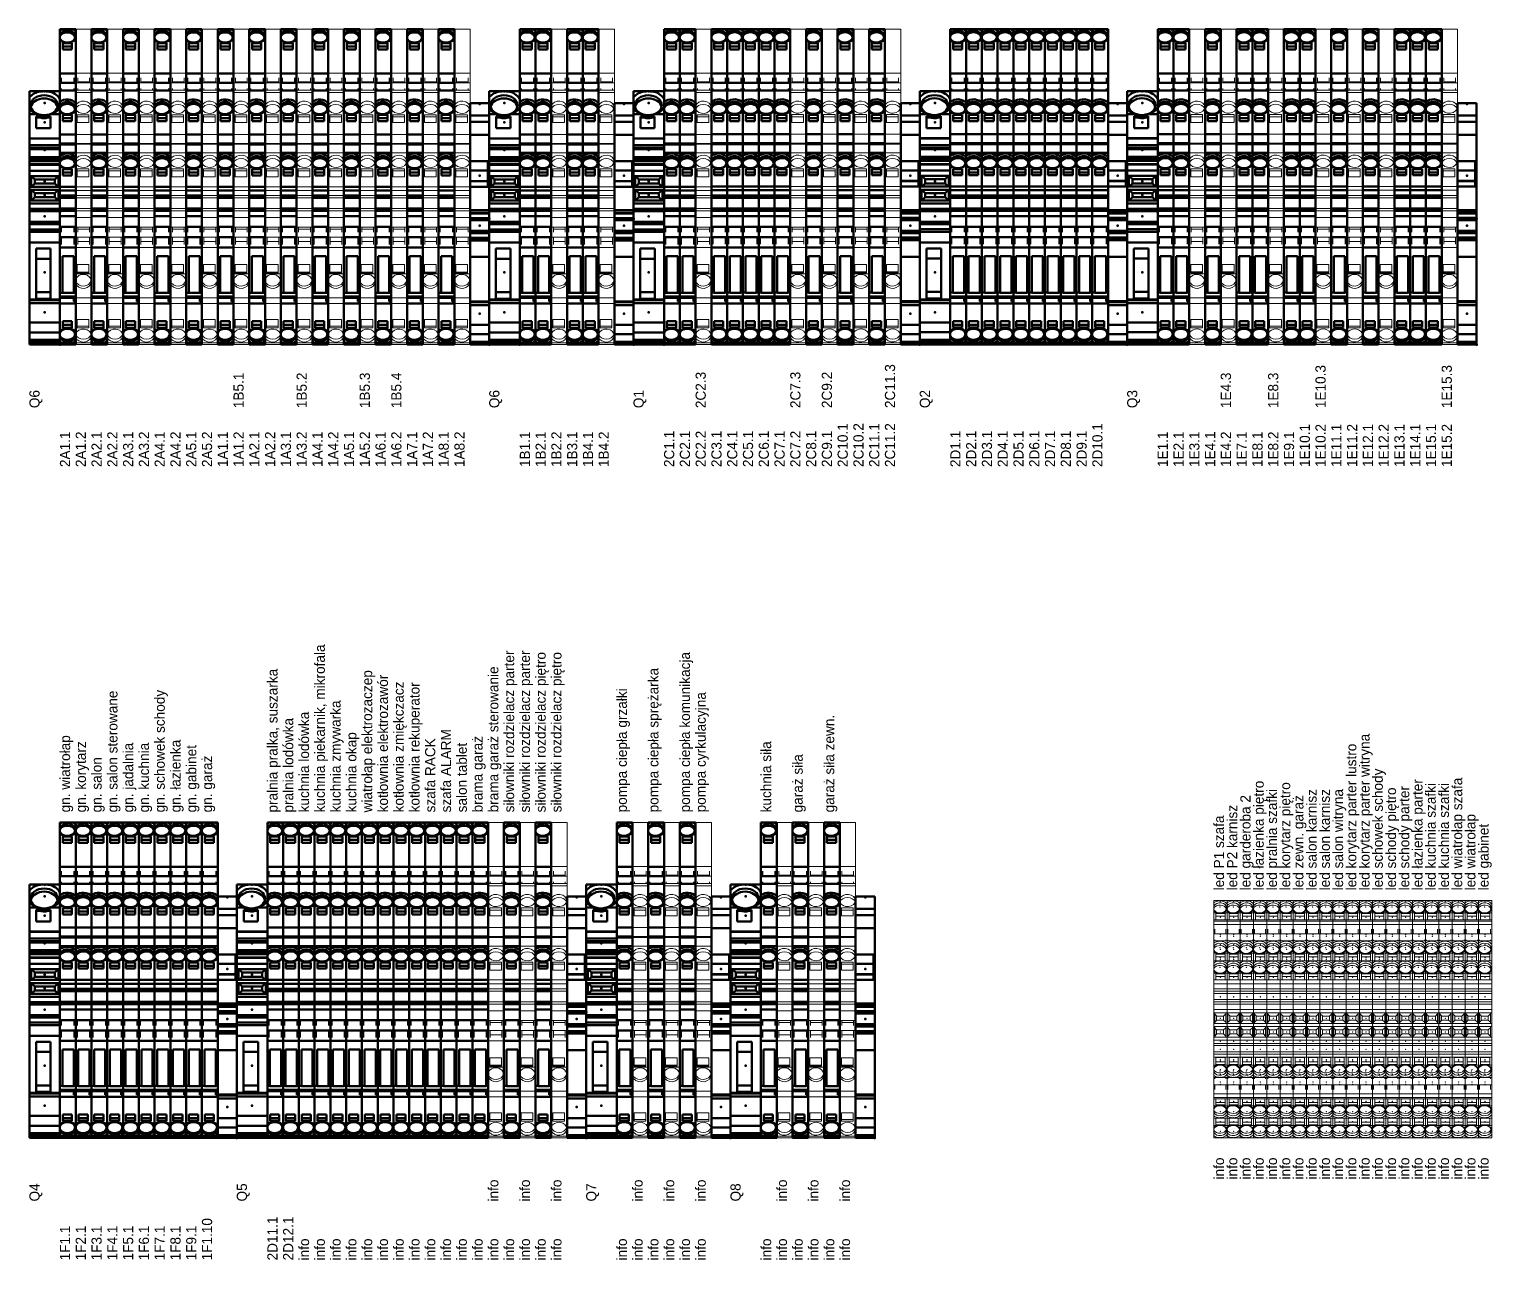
# Model space of a CAD drawing. Header units: millimetres. Extents: x 2151 to 5908, y -441 to 3322.
# Drawn here: x 3092 to 3667, y 2349 to 2833 of the extents above; entities that cross this region are included whole.
import ezdxf

# ---------------------------------------------------------------- set-up
doc = ezdxf.new("R2010")
doc.units = ezdxf.units.MM
for name, color, linetype, lineweight in [('2DE_TXTMARK', 7, 'Continuous', 9), ('am_0', 7, 'Continuous', 50), ('am_9', 7, 'Continuous', 50), ('EPLAN_Graphic', 240, 'Continuous', 50)]:
    doc.layers.add(name, color=color, linetype=linetype, lineweight=lineweight)
doc.styles.add('CP_SIGNAL', font='cp_simplex.shx')

# ---------------------------------------------------------------- blocks, each defined once
blk = doc.blocks.new('2016-7714')
at = {"layer": 'am_0'}
for p, q in [((47.4, 0), (-52.15, 0)), ((-51.55, -12), (-51.55, 0)), ((-50.8, -12), (-50.8, 0)), ((-50.3, -12), (-50.3, 0)), ((-47.35, -12), (-47.35, 0)), ((-43.5, -12), (-43.5, 0)), ((-35.9, 0), (-35.9, -12)), ((-34.7, -12), (-34.7, 0)), ((-34.4, 0), (-34.4, -12)), ((-12, -12), (-12, 0)), ((-7.8, -12), (-7.8, 0)), ((-6.85, -12), (-6.85, 0)), ((-4.8, -12), (-4.8, 0)), ((-3.91, -12), (-3.91, 0)), ((-3.9, -12), (-3.9, 0)), ((0.3, -12), (0.3, 0)), ((0.31, 0), (0.31, -12)), ((1.2, -12), (1.2, 0)), ((3.25, 0), (3.25, -12)), ((4.5, -12), (4.5, 0)), ((8.7, -12), (8.7, 0)), ((9.9, -12), (9.9, 0)), ((14.1, -12), (14.1, 0)), ((16.2, -12), (16.2, 0)), ((18.55, -12), (18.55, 0)), ((18.79, -12), (18.79, 0)), ((19.99, -12), (19.99, 0)), ((20.91, -12), (20.91, 0)), ((21.56, -12), (21.56, 0)), ((24.69, -12), (24.69, 0)), ((25.21, 0), (25.21, -12)), ((26.23, -12), (26.23, 0)), ((28.86, -12), (28.86, 0)), ((28.9, 0), (28.9, -12)), ((38.42, -3.37), (38.42, 0)), ((47.4, -12), (47.4, 0)), ((-52.15, 0), (-52.15, -12)), ((-34.11, -3.65), (-34.11, -9.35)), ((-14.4, -3.65), (-34.11, -3.65)), ((-31.5, -9.35), (-31.5, -3.65)), ((-18.4, -9.35), (-18.4, -3.65)), ((-14.4, -9.35), (-14.4, -3.65)), ((4.5, -0.6), (8.7, -0.6)), ((4.5, -0.7), (5.8, -2)), ((5.8, -9.9), (5.8, -2)), ((7.4, -2), (5.8, -2)), ((7.4, -2), (8.7, -0.7)), ((7.4, -9.9), (7.4, -2)), ((9.9, -0.6), (14.1, -0.6)), ((9.9, -0.7), (11.2, -2)), ((11.2, -9.9), (11.2, -2)), ((12.8, -2), (11.2, -2)), ((12.8, -2), (14.1, -0.7)), ((12.8, -9.9), (12.8, -2)), ((32.92, -9.3), (32.92, -3.7)), ((37.53, -3.7), (32.92, -3.7)), ((37.04, -4.67), (37.04, -3.7)), ((37.53, -9.3), (37.53, -3.7)), ((-14.4, -9.35), (-34.11, -9.35)), ((5.8, -9.9), (4.5, -11.2)), ((8.7, -11.3), (4.5, -11.3)), ((7.4, -9.9), (5.8, -9.9)), ((8.7, -11.2), (7.4, -9.9)), ((11.2, -9.9), (9.9, -11.2)), ((14.1, -11.3), (9.9, -11.3)), ((12.8, -9.9), (11.2, -9.9)), ((14.1, -11.2), (12.8, -9.9)), ((37.53, -9.3), (32.92, -9.3)), ((37.04, -9.3), (37.04, -7.73)), ((38.42, -12), (38.42, -9.03)), ((47.4, -12), (-52.15, -12))]:
    blk.add_line(p, q, dxfattribs=at)
for points in [[(37.04, -4.67), (36.93, -5.12), (36.86, -5.57), (36.83, -6.03), (36.84, -6.49), (36.88, -6.96), (36.96, -7.41), (37.04, -7.73)], [(37.04, -7.73), (37.24, -7.28), (37.38, -6.83), (37.44, -6.37), (37.43, -5.91), (37.35, -5.44), (37.19, -4.99), (37.04, -4.67)], [(38.42, -3.37), (38.22, -4.06), (38.07, -4.78), (37.98, -5.5), (37.95, -6.23), (37.99, -6.96), (38.08, -7.69), (38.23, -8.4), (38.42, -9.03)], [(47.24, -8.43), (47.29, -8.21), (47.32, -7.98), (47.35, -7.74), (47.36, -7.51), (47.38, -7.03), (47.39, -6.55), (47.39, -6.07), (47.39, -5.7), (47.38, -5.33), (47.37, -4.96), (47.34, -4.6), (47.3, -4.28), (47.27, -4.12), (47.24, -3.97)]]:
    blk.add_lwpolyline(points, dxfattribs=at)
for centre, major_axis, start_param, end_param in [((42.74, -6.2), (0, 6.5), 0.305003, 1.11977), ((42.74, -6.2), (0, 6.5), 5.062653, 5.978183), ((40.71, -6.2), (0, 5.3), 3.297831, 6.126947), ((42.74, -6.2), (0, 6.5), 2.021823, 2.673228), ((42.74, -6.2), (0, 6.5), 3.609957, 4.362125)]:
    blk.add_ellipse(centre, major_axis=major_axis, ratio=0.737277, start_param=start_param, end_param=end_param, dxfattribs=at)
blk.add_ellipse((41.93, -6.2), major_axis=(0, 5.3), ratio=0.737277, dxfattribs=at)
at = {"layer": 'am_9'}
for p in [(0, 0), (-52.12, 0), (-39.5, -6), (-23.76, -6), (-1.8, -6), (6.6, -6), (12, -6), (24.32, -6), (35.23, -6), (42.74, -6), (47.4, -6)]:
    blk.add_point(p, dxfattribs=at)
blk = doc.blocks.new('2005-7641')
at = {"layer": 'am_0'}
for p, q in [((70.5, 0), (-53.4, 0)), ((-52.7, -6.2), (-52.7, 0)), ((-37.21, -6.2), (-37.21, 0)), ((-36.5, -0.8), (-36.5, 0)), ((-36.45, 0), (-36.45, -0.8)), ((-34.5, -6.2), (-34.5, 0)), ((-33, -0.8), (-33, 0)), ((-15.28, -6.2), (-15.28, 0)), ((-11.19, 0), (-11.19, -6.2)), ((-7.17, 0), (-7.17, -6.2)), ((-2.9, -6.2), (-2.9, 0)), ((-0.85, -6.2), (-0.85, 0)), ((0.04, -6.2), (0.04, 0)), ((0.05, -6.2), (0.05, 0)), ((4.25, -6.2), (4.25, 0)), ((4.26, 0), (4.26, -6.2)), ((5.15, -6.2), (5.15, 0)), ((7.2, 0), (7.2, -6.2)), ((8.65, -6.2), (8.65, 0)), ((21.91, -6.2), (21.91, 0)), ((25.3, -6.2), (25.3, 0)), ((25.42, -6.2), (25.42, 0)), ((25.68, -6.2), (25.68, 0)), ((29.21, 0), (29.21, -6.2)), ((46.46, -6.2), (46.46, 0)), ((49.47, -6.2), (49.47, 0)), ((53.17, -6.2), (53.17, 0)), ((70.5, -6.2), (70.5, 0)), ((-53.4, 0), (-53.4, -6.2)), ((-46.76, -5.1), (-46.76, -1.5)), ((-44.21, -1.5), (-46.76, -1.5)), ((-44.21, -5.1), (-46.76, -5.1)), ((-45.6, -5.1), (-45.6, -1.5)), ((-44.21, -5.1), (-44.21, -1.5)), ((-35, -0.8), (-36.5, -0.8)), ((-35, -6.2), (-35, -0.8)), ((-33.03, -5.2), (-33.03, -0.8)), ((-18.62, -0.8), (-33.03, -0.8)), ((-18.62, -5.2), (-33.03, -5.2)), ((-33, -6.2), (-33, -5.2)), ((-18.62, -5.2), (-18.62, -0.8)), ((-14, -0.5), (-11.19, -0.5)), ((-9.19, -0.5), (-7.17, -0.5)), ((13.11, -5.1), (13.11, -1.5)), ((15.57, -1.5), (13.11, -1.5)), ((15.57, -5.1), (13.11, -5.1)), ((14.27, -5.1), (14.27, -1.5)), ((15.57, -5.1), (15.57, -1.5)), ((34.41, -5.1), (34.41, -1.5)), ((36.87, -1.5), (34.41, -1.5)), ((36.87, -5.1), (34.41, -5.1)), ((35.57, -5.1), (35.57, -1.5)), ((36.87, -5.1), (36.87, -1.5)), ((46.46, -0.5), (47.21, -0.5)), ((49.47, -0.5), (51.4, -0.5)), ((62.54, -5.1), (62.54, -1.5)), ((65, -1.5), (62.54, -1.5)), ((65, -5.1), (62.54, -5.1)), ((63.7, -5.1), (63.7, -1.5)), ((65, -5.1), (65, -1.5)), ((-48.81, -6.2), (-53.4, -6.2)), ((17.43, -6.2), (-48.81, -6.2)), ((-14, -5.8), (-11.19, -5.8)), ((-9.19, -5.8), (-7.17, -5.8)), ((38.73, -6.2), (17.43, -6.2)), ((66.86, -6.2), (38.73, -6.2)), ((46.46, -5.8), (47.21, -5.8)), ((49.47, -5.8), (51.4, -5.8)), ((70.5, -6.2), (66.86, -6.2))]:
    blk.add_line(p, q, dxfattribs=at)
for points in [[(-52.48, -0.8), (-52.53, -0.88), (-52.57, -0.97), (-52.62, -1.1), (-52.65, -1.22), (-52.67, -1.35), (-52.68, -1.49), (-52.7, -1.67), (-52.7, -1.86)], [(-52.7, -4.74), (-52.7, -4.95), (-52.68, -5.15), (-52.66, -5.28), (-52.64, -5.42), (-52.6, -5.55), (-52.58, -5.61), (-52.55, -5.68), (-52.52, -5.74), (-52.48, -5.8)], [(-47.12, -2.11), (-47.18, -1.92), (-47.21, -1.82), (-47.24, -1.73)], [(-47.24, -4.87), (-47.21, -4.78), (-47.18, -4.69), (-47.12, -4.49)], [(-47.12, -4.49), (-47.04, -4.07), (-46.99, -3.65), (-46.97, -3.22), (-47, -2.79), (-47.06, -2.36), (-47.12, -2.11)], [(15.92, -2.11), (15.84, -2.53), (15.79, -2.95), (15.78, -3.38), (15.81, -3.81), (15.87, -4.24), (15.92, -4.49)], [(16.03, -1.73), (16, -1.82), (15.98, -1.91), (15.92, -2.11)], [(15.92, -4.49), (15.97, -4.68), (16, -4.78), (16.03, -4.87)], [(37.22, -2.11), (37.14, -2.53), (37.09, -2.95), (37.08, -3.38), (37.11, -3.81), (37.17, -4.24), (37.22, -4.49)], [(37.33, -1.73), (37.3, -1.82), (37.28, -1.91), (37.22, -2.11)], [(37.22, -4.49), (37.27, -4.68), (37.3, -4.78), (37.33, -4.87)], [(65.35, -2.11), (65.27, -2.53), (65.22, -2.95), (65.21, -3.38), (65.24, -3.81), (65.3, -4.24), (65.35, -4.49)], [(65.46, -1.73), (65.43, -1.82), (65.41, -1.91), (65.35, -2.11)], [(65.35, -4.49), (65.4, -4.68), (65.43, -4.78), (65.46, -4.87)], [(70.5, -1.56), (70.49, -1.35), (70.48, -1.24), (70.47, -1.14), (70.45, -1.05), (70.43, -0.97), (70.41, -0.89), (70.37, -0.81), (70.35, -0.76), (70.31, -0.71)], [(70.31, -5.89), (70.37, -5.81), (70.41, -5.71), (70.44, -5.6), (70.47, -5.48), (70.48, -5.36), (70.49, -5.23), (70.5, -5.04)]]:
    blk.add_lwpolyline(points, dxfattribs=at)
for centre, major_axis, ratio, start_param, end_param in [((-50.11, -3.3), (0, 3.8), 0.829038, 0.518787, 0.852282), ((18.72, -3.3), (0, -3.8), 0.777146, 3.66038, 4.286148), ((18.72, -3.3), (0, -3.8), 0.777146, 0.70261, 2.622805), ((40.02, -3.3), (0, -3.8), 0.777146, 3.66038, 4.286148), ((40.02, -3.3), (0, -3.8), 0.777146, 0.70261, 2.622805), ((-49.72, -3.3), (0, 3.1), 0.829038, 3.502763, 9.063608), ((-48.99, -3.3), (0, 3.1), 0.829038, 0.141905, 2.780422), ((-50.11, -3.3), (0, 3.8), 0.829038, 5.13863, 5.764398), ((-50.11, -3.3), (0, 3.8), 0.829038, 3.844203, 4.286148), ((18.28, -3.3), (0, 3.1), 0.777146, 3.502763, 9.063608), ((18.72, -3.3), (0, -3.8), 0.777146, 5.13863, 5.580575), ((17.46, -3.3), (0, 3.1), 0.777146, 3.502763, 6.112565), ((39.58, -3.3), (0, 3.1), 0.777146, 3.502763, 9.063608), ((40.02, -3.3), (0, -3.8), 0.777146, 5.13863, 5.580575), ((38.76, -3.3), (0, 3.1), 0.777146, 3.502763, 6.112565), ((67.71, -3.3), (0, 3.1), 0.777146, 3.502763, 9.063608), ((68.15, -3.3), (0, 3.8), 0.777146, 0.518787, 1.144555), ((68.15, -3.3), (0, 3.8), 0.777146, 1.997037, 2.438982), ((66.89, -3.3), (0, 3.1), 0.777146, 3.502763, 6.112565), ((68.15, -3.3), (0, 3.8), 0.777146, 5.462248, 5.764398), ((-50.11, -3.3), (0, 3.8), 0.829038, 2.28931, 2.438982), ((68.15, -3.3), (0, 3.8), 0.777146, 3.844203, 3.96253)]:
    blk.add_ellipse(centre, major_axis=major_axis, ratio=ratio, start_param=start_param, end_param=end_param, dxfattribs=at)
blk = doc.blocks.new('2005-7649')
at = {"layer": 'EPLAN_Graphic', "color": 0, "lineweight": 0}
for p, q in [((14.2, 242.5), (8, 242.5)), ((8, 242.5), (8, 118.6)), ((14.2, 242.5), (14.2, 118.6)), ((14.2, 225.22), (8, 225.22)), ((14.2, 221.47), (8, 221.47)), ((14.2, 218.54), (8, 218.54)), ((8.8, 221.47), (8.8, 223.4)), ((13.4, 221.83), (8.8, 221.83)), ((8.8, 218.54), (8.8, 219.21)), ((13.4, 223.4), (13.4, 221.47)), ((13.4, 219.21), (13.4, 218.54)), ((14.2, 217.63), (8, 217.63)), ((9, 208.95), (9, 205.84)), ((13.6, 208.95), (9, 208.95)), ((13.6, 208.14), (9, 208.14)), ((13.6, 205.84), (13.6, 208.95)), ((8, 201.22), (14.2, 201.22)), ((9, 205.84), (13.6, 205.84)), ((14.2, 197.69), (8, 197.69)), ((14.2, 197.44), (8, 197.44)), ((14.2, 197.31), (8, 197.31)), ((14.2, 193.91), (8, 193.91)), ((9, 187.64), (9, 184.54)), ((13.6, 187.64), (9, 187.64)), ((13.6, 186.83), (9, 186.83)), ((9, 184.54), (13.6, 184.54)), ((13.6, 184.54), (13.6, 187.64)), ((14.2, 180.65), (8, 180.65)), ((8, 179.2), (14.2, 179.2)), ((14.2, 177.15), (8, 177.15)), ((8, 176.26), (14.2, 176.26)), ((14.2, 176.25), (8, 176.25)), ((14.2, 172.05), (8, 172.05)), ((14.2, 172.04), (8, 172.04)), ((14.2, 171.15), (8, 171.15)), ((14.2, 168.56), (8, 168.56)), ((14.2, 164.77), (8, 164.77)), ((8.8, 162.81), (8.8, 164.77)), ((8.8, 163.94), (13.4, 163.94)), ((13.4, 164.77), (13.4, 162.81)), ((8, 160.81), (14.2, 160.81)), ((14.2, 156.72), (8, 156.72)), ((8.8, 158), (8.8, 160.81)), ((8.8, 159.13), (13.4, 159.13)), ((13.4, 160.81), (13.4, 158)), ((9, 150.04), (9, 146.72)), ((13.6, 150.04), (9, 150.04)), ((13.6, 146.72), (13.6, 150.04)), ((14.2, 146.42), (8, 146.42)), ((9, 147.13), (13.6, 147.13)), ((9, 146.72), (13.6, 146.72)), ((14.2, 137), (8, 137)), ((14.2, 134.79), (8, 134.79)), ((9, 128.44), (9, 125.22)), ((13.6, 128.44), (9, 128.44)), ((13.6, 125.22), (13.6, 128.44)), ((9, 125.87), (13.6, 125.87)), ((9, 125.22), (13.6, 125.22)), ((14.2, 119.3), (8, 119.3)), ((8, 118.6), (14.2, 118.6))]:
    blk.add_line(p, q, dxfattribs=at)
for centre, ratio, start_param, end_param in [((11.2, 211.87), 0.776931, 0.254688, 6.028497), ((11.2, 210.61), 0.776931, 0.264475, 2.877117), ((11.2, 190.62), 0.777146, 0.254688, 6.028497), ((11.2, 189.36), 0.777146, 0.264287, 2.877306), ((11.2, 143.42), 0.891007, 0.254688, 6.028497), ((11.2, 144.33), 0.891007, 3.306705, 6.028497), ((11.2, 122.17), 0.829038, 0.254688, 6.028497), ((11.2, 123.29), 0.829038, 3.360931, 6.028497)]:
    blk.add_ellipse(centre, major_axis=(3.1, 0), ratio=ratio, start_param=start_param, end_param=end_param, dxfattribs=at)
blk = doc.blocks.new('2002-3201_HI_top')
at = {"layer": 'am_0', "lineweight": -2}
for p, q in [((-48.91, 0), (-48.91, -5.2)), ((44.34, 0), (-48.91, 0)), ((-44.1, -1.85), (-44.1, 0)), ((-41.33, 0), (-41.33, -5.2)), ((-40.81, -5.2), (-40.81, 0)), ((-39.48, -5.2), (-39.48, 0)), ((-35.83, 0), (-35.83, -5.2)), ((-33.04, 0), (-33.04, -5.2)), ((-28.2, -1.83), (-28.2, 0)), ((-25.24, 0), (-25.24, -5.2)), ((-20.4, -1.83), (-20.4, 0)), ((-17.78, 0), (-17.78, -5.2)), ((-16.25, -5.2), (-16.25, 0)), ((-14.2, -5.2), (-14.2, 0)), ((-13.31, -5.2), (-13.31, 0)), ((-13.3, -5.2), (-13.3, 0)), ((-12.4, -5.2), (-12.4, 0)), ((-10, 0), (-10, -5.2)), ((-9.1, -5.2), (-9.1, 0)), ((-9.09, 0), (-9.09, -5.2)), ((-8.2, -5.2), (-8.2, 0)), ((-6.15, 0), (-6.15, -5.2)), ((-4.8, -5.2), (-4.8, 0)), ((-0.6, -5.2), (-0.6, 0)), ((0.6, -5.2), (0.6, 0)), ((4.8, -5.2), (4.8, 0)), ((5.9, -5.2), (5.9, 0)), ((7.19, -5.2), (7.19, 0)), ((7.2, -5.2), (7.2, 0)), ((8.1, -5.2), (8.1, 0)), ((10.5, 0), (10.5, -5.2)), ((11.4, -5.2), (11.4, 0)), ((11.41, 0), (11.41, -5.2)), ((12.58, -5.2), (12.58, 0)), ((15.8, -1.83), (15.8, 0)), ((20.64, -5.2), (20.64, 0)), ((23.43, -5.2), (23.43, 0)), ((27.08, -5.2), (27.08, 0)), ((28.41, -5.2), (28.41, 0)), ((28.93, -5.2), (28.93, 0)), ((31.7, -1.83), (31.7, 0)), ((36.54, -5.2), (36.54, 0)), ((39.5, -1.83), (39.5, 0)), ((44.34, -5.2), (44.34, 0)), ((-45.29, -5.2), (-48.91, -5.2)), ((-29.39, -5.2), (-45.28, -5.2)), ((-44.1, -5.2), (-44.1, -3.75)), ((-43.77, -0.8), (-43.77, -4.4)), ((-43.77, -0.8), (-41.33, -0.8)), ((-43.77, -4.4), (-41.33, -4.4)), ((-42.77, -4.4), (-42.77, -0.8)), ((-37.68, -0.45), (-35.83, -0.45)), ((-37.68, -4.85), (-35.83, -4.85)), ((-33.55, -0.45), (-33.04, -0.45)), ((-33.55, -4.85), (-33.04, -4.85)), ((-21.59, -5.2), (-29.38, -5.2)), ((-28.2, -5.2), (-28.2, -3.77)), ((-27.87, -4.4), (-27.87, -0.8)), ((-25.24, -0.8), (-27.87, -0.8)), ((-25.24, -4.4), (-27.87, -4.4)), ((-26.87, -4.4), (-26.87, -0.8)), ((16.98, -5.2), (-21.58, -5.2)), ((-20.4, -5.2), (-20.4, -3.77)), ((-20.07, -4.4), (-20.07, -0.8)), ((-17.78, -0.8), (-20.07, -0.8)), ((-17.78, -4.4), (-20.07, -4.4)), ((-19.07, -4.4), (-19.07, -0.8)), ((-4.8, -0.45), (-0.6, -0.45)), ((-4.8, -4.85), (-0.6, -4.85)), ((-4.43, -0.45), (-3.5, -1.35)), ((-3.59, -4.15), (-4.31, -4.85)), ((-1.82, -4.15), (-3.59, -4.15)), ((-1.9, -1.35), (-3.5, -1.35)), ((-3.5, -1.35), (-3.5, -4.15)), ((-1.9, -1.35), (-1.08, -0.45)), ((-1.9, -1.35), (-1.9, -4.15)), ((-1.19, -4.85), (-1.82, -4.15)), ((0.6, -0.45), (4.8, -0.45)), ((0.6, -4.85), (4.8, -4.85)), ((1.08, -0.45), (1.9, -1.35)), ((1.82, -4.15), (1.19, -4.85)), ((3.59, -4.15), (1.82, -4.15)), ((3.5, -1.35), (1.9, -1.35)), ((1.9, -1.35), (1.9, -4.15)), ((3.5, -1.35), (4.43, -0.45)), ((3.5, -1.35), (3.5, -4.15)), ((4.31, -4.85), (3.59, -4.15)), ((12.8, -4.4), (12.8, -0.8)), ((15.47, -0.8), (12.8, -0.8)), ((15.47, -4.4), (12.8, -4.4)), ((14.47, -4.4), (14.47, -0.8)), ((15.47, -4.4), (15.47, -0.8)), ((15.8, -5.2), (15.8, -3.77)), ((32.88, -5.2), (16.99, -5.2)), ((20.64, -0.45), (21.15, -0.45)), ((20.64, -4.85), (21.15, -4.85)), ((23.43, -0.45), (25.28, -0.45)), ((23.43, -4.85), (25.28, -4.85)), ((31.37, -0.8), (28.93, -0.8)), ((31.37, -4.4), (28.93, -4.4)), ((30.37, -4.4), (30.37, -0.8)), ((31.37, -4.4), (31.37, -0.8)), ((31.7, -5.2), (31.7, -3.77)), ((40.68, -5.2), (32.89, -5.2)), ((39.17, -0.8), (36.54, -0.8)), ((39.17, -4.4), (36.54, -4.4)), ((38.17, -4.4), (38.17, -0.8)), ((39.17, -4.4), (39.17, -0.8)), ((39.5, -5.2), (39.5, -3.77)), ((44.34, -5.2), (40.69, -5.2))]:
    blk.add_line(p, q, dxfattribs=at)
for points in [[(-48.73, -1.82), (-48.76, -1.99), (-48.79, -2.17), (-48.8, -2.34), (-48.81, -2.52), (-48.82, -2.7), (-48.82, -2.87), (-48.82, -3.04), (-48.81, -3.22), (-48.79, -3.4), (-48.77, -3.57), (-48.75, -3.67), (-48.73, -3.78)], [(-44.1, -3.75), (-44.03, -3.39), (-44, -3.04), (-43.99, -2.68), (-44.02, -2.32), (-44.08, -1.96), (-44.1, -1.85)], [(-32.87, -1.81), (-32.9, -1.97), (-32.93, -2.14), (-32.94, -2.32), (-32.95, -2.5), (-32.96, -2.67), (-32.96, -2.85), (-32.96, -3.02), (-32.95, -3.2), (-32.93, -3.38), (-32.91, -3.56), (-32.89, -3.68), (-32.87, -3.79)], [(-28.2, -3.77), (-28.13, -3.41), (-28.1, -3.05), (-28.09, -2.69), (-28.12, -2.32), (-28.17, -1.96), (-28.2, -1.83)], [(-25.07, -1.81), (-25.1, -1.97), (-25.13, -2.14), (-25.14, -2.32), (-25.15, -2.5), (-25.16, -2.67), (-25.16, -2.85), (-25.16, -3.02), (-25.15, -3.2), (-25.13, -3.38), (-25.11, -3.56), (-25.09, -3.68), (-25.07, -3.79)], [(-20.4, -3.77), (-20.33, -3.41), (-20.3, -3.05), (-20.29, -2.69), (-20.32, -2.32), (-20.37, -1.96), (-20.4, -1.83)], [(15.8, -1.83), (15.73, -2.19), (15.7, -2.55), (15.69, -2.91), (15.72, -3.28), (15.77, -3.64), (15.8, -3.77)], [(20.47, -3.79), (20.5, -3.63), (20.53, -3.46), (20.54, -3.28), (20.55, -3.1), (20.56, -2.93), (20.56, -2.75), (20.56, -2.58), (20.55, -2.4), (20.53, -2.22), (20.51, -2.04), (20.49, -1.92), (20.47, -1.81)], [(31.7, -1.83), (31.63, -2.19), (31.6, -2.55), (31.59, -2.91), (31.62, -3.28), (31.67, -3.64), (31.7, -3.77)], [(36.37, -3.79), (36.4, -3.63), (36.43, -3.46), (36.44, -3.28), (36.45, -3.1), (36.46, -2.93), (36.46, -2.75), (36.46, -2.58), (36.45, -2.4), (36.43, -2.22), (36.41, -2.04), (36.39, -1.92), (36.37, -1.81)], [(39.5, -1.83), (39.43, -2.19), (39.4, -2.55), (39.39, -2.91), (39.42, -3.28), (39.47, -3.64), (39.5, -3.77)], [(44.17, -3.79), (44.2, -3.63), (44.23, -3.46), (44.24, -3.28), (44.25, -3.1), (44.26, -2.93), (44.26, -2.75), (44.26, -2.58), (44.25, -2.4), (44.23, -2.22), (44.21, -2.04), (44.19, -1.92), (44.17, -1.81)]]:
    blk.add_lwpolyline(points, dxfattribs=at)
for centre, major_axis, start_param, end_param in [((-46.42, -2.8), (0, 3.17), 0.488521, 1.25802), ((-46.42, -2.8), (0, 3.17), 1.883573, 2.429324), ((-46.05, -2.8), (0, 2.6), 3.536384, 9.029987), ((-45.15, -2.8), (0, 2.6), 0.227879, 2.746802), ((-46.42, -2.8), (0, 3.17), 5.016307, 5.794664), ((-46.42, -2.8), (0, 3.17), 3.853861, 4.40847), ((-30.54, -2.8), (0, 3.2), 0.505361, 1.254716), ((-30.54, -2.8), (0, 3.2), 1.886876, 2.418858), ((-30.15, -2.8), (0, 2.6), 3.536384, 9.029987), ((-29.25, -2.8), (0, 2.6), 0.227879, 2.746802), ((-30.54, -2.8), (0, 3.2), 5.019784, 5.777825), ((-30.54, -2.8), (0, 3.2), 3.864327, 4.404994), ((-22.74, -2.8), (0, 3.2), 0.505361, 1.254716), ((-22.74, -2.8), (0, 3.2), 1.886876, 2.418858), ((-22.35, -2.8), (0, 2.6), 3.536384, 9.029987), ((-21.45, -2.8), (0, 2.6), 0.227879, 2.746802), ((-22.74, -2.8), (0, 3.2), 5.019784, 5.777825), ((-22.74, -2.8), (0, 3.2), 3.864327, 4.404994), ((17.75, -2.8), (0, 2.6), 3.536384, 9.029987), ((18.14, -2.8), (0, 3.2), 0.505361, 1.263401), ((18.14, -2.8), (0, 3.2), 1.878191, 2.418858), ((16.85, -2.8), (0, 2.6), 3.536384, 6.055307), ((18.14, -2.8), (0, 3.2), 5.028469, 5.777825), ((18.14, -2.8), (0, 3.2), 3.864327, 4.396309), ((33.65, -2.8), (0, 2.6), 3.536384, 9.029987), ((34.04, -2.8), (0, 3.2), 0.505361, 1.263401), ((34.04, -2.8), (0, 3.2), 1.878191, 2.418858), ((32.75, -2.8), (0, 2.6), 3.536384, 6.055307), ((34.04, -2.8), (0, 3.2), 5.028469, 5.777825), ((34.04, -2.8), (0, 3.2), 3.864327, 4.396309), ((41.45, -2.8), (0, 2.6), 3.536384, 9.029987), ((41.84, -2.8), (0, 3.2), 0.505361, 1.263401), ((41.84, -2.8), (0, 3.2), 1.878191, 2.418858), ((40.55, -2.8), (0, 2.6), 3.536384, 6.055307), ((41.84, -2.8), (0, 3.2), 5.028469, 5.777825), ((41.84, -2.8), (0, 3.2), 3.864327, 4.396309)]:
    blk.add_ellipse(centre, major_axis=major_axis, ratio=0.766044, start_param=start_param, end_param=end_param, dxfattribs=at)
at = {"layer": 'am_9', "lineweight": -2}
for p in [(-48.91, 0), (0, 0), (-48.6, -2.6), (-48.6, -2.6), (-46.4, -2.8), (-42.32, -2.6), (-42.32, -2.6), (-35.56, -2.6), (-34.83, -2.6), (-33, -2.6), (-33, -2.6), (-31.65, -2.6), (-30.45, -2.8), (-29.77, -2.6), (-26.45, -2.6), (-26.45, -2.6), (-25.86, -2.6), (-25, -2.6), (-25, -2.6), (-22.72, -2.8), (-18.88, -2.6), (-18.7, -2.6), (-18.7, -2.6), (-11.15, -2.6), (-11, -2.6), (-11, -2.6), (-11, -2.6), (-11, -2.6), (-2.7, -2.6), (-2.7, -2.6), (2.7, -2.6), (2.7, -2.6), (6.43, -2.6), (9.5, -2.6), (9.5, -2.6), (9.5, -2.6), (9.5, -2.6), (13.6, -2.6), (14.13, -2.6), (14.13, -2.6), (17.54, -2.6), (18, -2.8), (19.39, -2.6), (20.5, -2.6), (20.5, -2.6), (22.43, -2.6), (23.33, -2.6), (30.04, -2.6), (30.04, -2.6), (30.26, -2.6), (34, -2.6), (36.4, -2.6), (36.4, -2.6), (38.02, -2.6), (38.02, -2.6), (41.83, -2.6), (44.2, -2.6), (44.2, -2.6)]:
    blk.add_point(p, dxfattribs=at)
blk = doc.blocks.new('2009-305_HI_top')
at = {"layer": 'am_0'}
for p, q in [((45.35, 0), (-49.5, 0)), ((-48.8, -7.5), (-48.8, 0)), ((-48.4, -7.5), (-48.4, 0)), ((-45.45, -7.5), (-45.45, 0)), ((-41.77, -7.5), (-41.77, 0)), ((-34, 0), (-34, -7.5)), ((-32.8, -7.5), (-32.8, 0)), ((-32.5, 0), (-32.5, -7.5)), ((-15.05, -7.5), (-15.05, 0)), ((-8.52, -7.5), (-8.52, 0)), ((-7.85, -7.5), (-7.85, 0)), ((-7.5, -7.5), (-7.5, 0)), ((-5.75, -7.5), (-5.75, 0)), ((-4.86, -7.5), (-4.86, 0)), ((-4.85, -7.5), (-4.85, 0)), ((-0.65, -7.5), (-0.65, 0)), ((-0.64, 0), (-0.64, -7.5)), ((0.25, -7.5), (0.25, 0)), ((2, 0), (2, -7.5)), ((2.35, -7.5), (2.35, 0)), ((3.35, -7.5), (3.35, 0)), ((19.9, -0.5), (19.9, 0)), ((32.95, -7.5), (32.95, 0)), ((38, -7.5), (38, 0)), ((40.48, -7.5), (40.48, 0)), ((45.35, -7.5), (45.35, 0)), ((-49.5, 0), (-49.5, -7.5)), ((22.6, -0.5), (12.57, -0.5)), ((12.57, -7.5), (12.57, -0.5)), ((14.68, -7.5), (14.68, -0.5)), ((14.79, -0.5), (14.79, -7.5)), ((18.86, -0.5), (18.86, -7.5)), ((22.6, -0.5), (22.6, -7.5)), ((45.35, -7.5), (-49.5, -7.5))]:
    blk.add_line(p, q, dxfattribs=at)
at = {"layer": 'am_9'}
for p in [(0, 0), (-49.5, 0), (-37.35, -3.75), (-2.75, -3.75), (16.83, -3.75), (45, -3.75)]:
    blk.add_point(p, dxfattribs=at)

msp = doc.modelspace()

# ---------------------------------------------------------------- block references
at = {"xscale": -1, "rotation": 270}
for name, p in [('2005-7641', (3110.48, 2762.12)), ('2005-7641', (3122.88, 2762.12)), ('2005-7641', (3135.28, 2762.12)), ('2005-7641', (3147.68, 2762.12)), ('2005-7641', (3160.08, 2762.12)), ('2005-7641', (3172.48, 2762.12)), ('2005-7641', (3184.88, 2762.12)), ('2005-7641', (3197.28, 2762.12)), ('2005-7641', (3209.68, 2762.12)), ('2005-7641', (3222.08, 2762.12)), ('2005-7641', (3234.48, 2762.12)), ('2005-7641', (3246.88, 2762.12)), ('2005-7641', (3259.28, 2762.12)), ('2005-7641', (3291.18, 2762.12)), ('2005-7641', (3297.38, 2762.12)), ('2005-7641', (3309.78, 2762.12)), ('2005-7641', (3315.98, 2762.12)), ('2005-7641', (3347.88, 2762.12)), ('2005-7641', (3354.08, 2762.12)), ('2005-7641', (3366.48, 2762.15)), ('2005-7641', (3372.68, 2762.15)), ('2005-7641', (3378.88, 2762.15)), ('2005-7641', (3385.08, 2762.15)), ('2005-7641', (3391.28, 2762.15)), ('2005-7641', (3403.68, 2762.15)), ('2005-7641', (3416.08, 2762.15)), ('2005-7641', (3428.48, 2762.15)), ('2005-7641', (3460.38, 2762.15)), ('2005-7641', (3466.58, 2762.15)), ('2005-7641', (3472.78, 2762.15)), ('2005-7641', (3478.98, 2762.15)), ('2005-7641', (3485.18, 2762.15)), ('2005-7641', (3491.38, 2762.15)), ('2005-7641', (3497.58, 2762.15)), ('2005-7641', (3503.78, 2762.15)), ('2005-7641', (3509.98, 2762.15)), ('2005-7641', (3516.18, 2762.15)), ('2005-7641', (3541.88, 2762.15)), ('2005-7641', (3548.08, 2762.15)), ('2005-7641', (3560.48, 2762.15)), ('2005-7641', (3572.88, 2762.15)), ('2005-7641', (3579.08, 2762.15)), ('2005-7641', (3591.48, 2762.15)), ('2005-7641', (3597.68, 2762.15)), ('2005-7641', (3610.08, 2762.15)), ('2005-7641', (3622.48, 2762.15)), ('2005-7641', (3634.88, 2762.15)), ('2005-7641', (3641.08, 2762.15)), ('2005-7641', (3647.28, 2762.15)), ('2016-7714', (3104.28, 2760.87)), ('2016-7714', (3284.98, 2760.87)), ('2016-7714', (3341.68, 2760.87)), ('2016-7714', (3454.18, 2760.9)), ('2016-7714', (3535.68, 2760.9)), ('2005-7641', (3110.48, 2450.4)), ('2005-7641', (3116.68, 2450.4)), ('2005-7641', (3122.88, 2450.4)), ('2005-7641', (3129.08, 2450.4)), ('2005-7641', (3135.28, 2450.4)), ('2005-7641', (3141.48, 2450.4)), ('2005-7641', (3147.68, 2450.4)), ('2005-7641', (3153.88, 2450.4)), ('2005-7641', (3160.08, 2450.4)), ('2005-7641', (3166.28, 2450.4)), ('2005-7641', (3191.98, 2450.4)), ('2005-7641', (3198.18, 2450.4)), ('2005-7641', (3204.38, 2450.4)), ('2005-7641', (3210.58, 2450.4)), ('2005-7641', (3216.78, 2450.4)), ('2005-7641', (3222.98, 2450.4)), ('2005-7641', (3229.18, 2450.4)), ('2005-7641', (3235.38, 2450.4)), ('2005-7641', (3241.58, 2450.4)), ('2005-7641', (3247.78, 2450.4)), ('2005-7641', (3253.98, 2450.4)), ('2005-7641', (3260.18, 2450.4)), ('2005-7641', (3266.38, 2450.4)), ('2005-7641', (3272.58, 2450.4)), ('2005-7641', (3284.98, 2450.4)), ('2005-7641', (3297.38, 2450.4)), ('2005-7641', (3329.28, 2450.4)), ('2005-7641', (3341.68, 2450.4)), ('2005-7641', (3354.08, 2450.4)), ('2005-7641', (3385.98, 2450.4)), ('2005-7641', (3398.38, 2450.4)), ('2005-7641', (3410.78, 2450.4)), ('2016-7714', (3104.28, 2449.15)), ('2016-7714', (3185.78, 2449.15)), ('2016-7714', (3323.08, 2449.15)), ('2016-7714', (3379.78, 2449.15))]:
    msp.add_blockref(name, p, dxfattribs=at)
at = {"color": 7, "xscale": -1}
for p in [(3124.68, 2590.12), (3137.08, 2590.12), (3149.48, 2590.12), (3161.88, 2590.12), (3174.28, 2590.12), (3186.68, 2590.12), (3199.08, 2590.12), (3211.48, 2590.12), (3223.88, 2590.12), (3236.28, 2590.12), (3248.68, 2590.12), (3261.08, 2590.12), (3273.48, 2590.12), (3311.58, 2590.12), (3330.18, 2590.12), (3368.28, 2590.12), (3405.48, 2590.15), (3417.88, 2590.15), (3430.28, 2590.15), (3442.68, 2590.15), (3562.28, 2590.15), (3574.68, 2590.15), (3593.28, 2590.15), (3611.88, 2590.15), (3624.28, 2590.15), (3636.68, 2590.15), (3661.48, 2590.15), (3286.78, 2278.4), (3299.18, 2278.4), (3311.58, 2278.4), (3343.48, 2278.4), (3355.88, 2278.4), (3368.28, 2278.4), (3400.18, 2278.4), (3412.58, 2278.4), (3424.98, 2278.4)]:
    msp.add_blockref('2005-7649', p, dxfattribs=at)
at = {"layer": '2DE_TXTMARK', "xscale": -1, "rotation": 270}
for p in [(3272.98, 2758.22), (3329.68, 2758.22), (3442.18, 2758.25), (3523.68, 2758.25), (3660.98, 2758.25), (3173.78, 2446.5), (3311.08, 2446.5), (3367.78, 2446.5), (3424.48, 2446.5)]:
    msp.add_blockref('2009-305_HI_top', p, dxfattribs=at)
at = {"layer": '2DE_TXTMARK', "rotation": 270}
for p in [(3562.95, 2441.34), (3568.15, 2441.34), (3573.35, 2441.34), (3578.55, 2441.34), (3583.75, 2441.34), (3588.95, 2441.34), (3594.15, 2441.34), (3599.35, 2441.34), (3604.55, 2441.34), (3609.75, 2441.34), (3614.95, 2441.34), (3620.15, 2441.34), (3625.35, 2441.34), (3630.55, 2441.34), (3635.75, 2441.34), (3640.95, 2441.34), (3646.15, 2441.34), (3651.35, 2441.34), (3656.55, 2441.34), (3661.75, 2441.34), (3666.95, 2441.34)]:
    msp.add_blockref('2002-3201_HI_top', p, dxfattribs=at)

# ---------------------------------------------------------------- texts
at = {"char_height": 4, "attachment_point": 1, "rotation": 90, "style": 'CP_SIGNAL'}
for s, insert, width in [('\\pxr1.5,qj;1B5.1', (3172.48, 2683.75), 25), ('\\pxr1.5,qj;1B5.2', (3197.28, 2683.75), 25), ('\\pxr1.5,qj;1B5.3', (3222.08, 2683.75), 25), ('\\pxr1.5,qj;1B5.4', (3234.48, 2683.75), 25), ('\\pxr1.5,qj;2C2.3', (3354.08, 2683.75), 25), ('\\pxr1.5,qj;2C7.3', (3391.28, 2683.78), 25), ('\\pxr1.5,qj;2C9.2', (3403.68, 2683.78), 25), ('\\pxr1.5,qj;2C11.3', (3428.48, 2683.78), 25), ('\\pxr1.5,qj;1E4.3', (3560.48, 2683.75), 25), ('\\pxr1.5,qj;1E8.3', (3579.08, 2683.75), 25), ('\\pxr1.5,qj;1E10.3', (3597.68, 2683.75), 25), ('\\pxr1.5,qj;1E15.3', (3647.28, 2683.75), 25), ('\\pxr1.5,qj;Q6', (3092.28, 2683.75), 25), ('\\pxr1.5,qj;Q6', (3272.98, 2683.75), 25), ('\\pxr1.5,qj;Q1', (3329.68, 2683.75), 25), ('\\pxr1.5,qj;Q2', (3442.18, 2683.75), 25), ('\\pxr1.5,qj;Q3', (3523.68, 2683.75), 25), ('\\pxr1.5,qj;2A1.1', (3104.28, 2660.59), 25), ('\\pxr1.5,qj;2A1.2', (3110.48, 2660.59), 25), ('\\pxr1.5,qj;2A2.1', (3116.68, 2660.59), 25), ('\\pxr1.5,qj;2A2.2', (3122.88, 2660.59), 25), ('\\pxr1.5,qj;2A3.1', (3129.08, 2660.59), 25), ('\\pxr1.5,qj;2A3.2', (3135.28, 2660.59), 25), ('\\pxr1.5,qj;2A4.1', (3141.48, 2660.59), 25), ('\\pxr1.5,qj;2A4.2', (3147.68, 2660.59), 25), ('\\pxr1.5,qj;2A5.1', (3153.88, 2660.59), 25), ('\\pxr1.5,ql;2A5.2', (3160.08, 2660.59), 25), ('\\pxr1.5,qj;1A1.1', (3166.28, 2660.59), 25), ('\\pxr1.5,qj;1A1.2', (3172.48, 2660.59), 25), ('\\pxr1.5,qj;1A2.1', (3178.68, 2660.59), 25), ('\\pxr1.5,qj;1A2.2', (3184.88, 2660.59), 25), ('\\pxr1.5,qj;1A3.1', (3191.08, 2660.59), 25), ('\\pxr1.5,qj;1A3.2', (3197.28, 2660.59), 25), ('\\pxr1.5,qj;1A4.1', (3203.48, 2660.59), 25), ('\\pxr1.5,qj;1A4.2', (3209.68, 2660.59), 25), ('\\pxr1.5,qj;1A5.1', (3215.88, 2660.59), 25), ('\\pxr1.5,qj;1A5.2', (3222.08, 2660.59), 25), ('\\pxr1.5,qj;1A6.1', (3228.28, 2660.59), 25), ('\\pxr1.5,qj;1A6.2', (3234.48, 2660.59), 25), ('\\pxr1.5,qj;1A7.1', (3240.68, 2660.59), 25), ('\\pxr1.5,qj;1A7.2', (3246.88, 2660.59), 25), ('\\pxr1.5,qj;1A8.1', (3253.08, 2660.59), 25), ('\\pxr1.5,qj;1A8.2', (3259.28, 2660.59), 25), ('\\pxr1.5,qj;1B1.1', (3284.98, 2660.59), 25), ('\\pxr1.5,qj;1B2.1', (3291.18, 2660.59), 25), ('\\pxr1.5,qj;1B2.2', (3297.38, 2660.59), 25), ('\\pxr1.5,qj;1B3.1', (3303.58, 2660.59), 25), ('\\pxr1.5,qj;1B4.1', (3309.78, 2660.59), 25), ('\\pxr1.5,qj;1B4.2', (3315.98, 2660.59), 25), ('\\pxr1.5,qj;2C1.1', (3341.68, 2660.59), 25), ('\\pxr1.5,qj;2C2.1', (3347.88, 2660.59), 25), ('\\pxr1.5,qj;2C2.2', (3354.08, 2660.59), 25), ('\\pxr1.5,qj;2C3.1', (3360.28, 2660.59), 25), ('\\pxr1.5,qj;2C4.1', (3366.48, 2660.62), 25), ('\\pxr1.5,qj;2C5.1', (3372.68, 2660.59), 25), ('\\pxr1.5,qj;2C6.1', (3378.88, 2660.59), 25), ('\\pxr1.5,qj;2C7.1', (3385.08, 2660.59), 25), ('\\pxr1.5,qj;2C7.2', (3391.28, 2660.59), 25), ('\\pxr1.5,qj;2C8.1', (3397.48, 2660.59), 25), ('\\pxr1.5,qj;2C9.1', (3403.68, 2660.59), 25), ('\\pxr1.5,qj;2C10.1', (3409.88, 2660.59), 25), ('\\pxr1.5,qj;2C10.2', (3416.08, 2660.62), 25), ('\\pxr1.5,qj;2C11.1', (3422.28, 2660.59), 25), ('\\pxr1.5,qj;2C11.2', (3428.48, 2660.59), 25), ('\\pxr1.5,qj;2D1.1', (3454.18, 2660.59), 25), ('\\pxr1.5,qj;2D2.1', (3460.38, 2660.59), 25), ('\\pxr1.5,qj;2D3.1', (3466.58, 2660.59), 25), ('\\pxr1.5,qj;2D4.1', (3472.78, 2660.59), 25), ('\\pxr1.5,qj;2D5.1', (3478.98, 2660.62), 25), ('\\pxr1.5,qj;2D6.1', (3485.18, 2660.59), 25), ('\\pxr1.5,qj;2D7.1', (3491.38, 2660.59), 25), ('\\pxr1.5,qj;2D8.1', (3497.58, 2660.59), 25), ('\\pxr1.5,qj;2D9.1', (3503.78, 2660.59), 25), ('\\pxr1.5,qj;2D10.1', (3509.98, 2660.59), 25), ('\\pxr1.5,qj;1E1.1', (3535.68, 2660.59), 25), ('\\pxr1.5,qj;1E2.1', (3541.88, 2660.59), 25), ('\\pxr1.5,qj;1E3.1', (3548.08, 2660.59), 25), ('\\pxr1.5,qj;1E4.1', (3554.28, 2660.62), 25), ('\\pxr1.5,qj;1E4.2', (3560.48, 2660.59), 25), ('\\pxr1.5,qj;1E7.1', (3566.68, 2660.59), 25), ('\\pxr1.5,qj;1E8.1', (3572.88, 2660.59), 25), ('\\pxr1.5,qj;1E8.2', (3579.08, 2660.59), 25), ('\\pxr1.5,qj;1E9.1', (3585.28, 2660.59), 25), ('\\pxr1.5,qj;1E10.1', (3591.48, 2660.59), 25), ('\\pxr1.5,qj;1E10.2', (3597.68, 2660.59), 25), ('\\pxr1.5,qj;1E11.1', (3603.88, 2660.62), 25), ('\\pxr1.5,qj;1E11.2', (3610.08, 2660.59), 25), ('\\pxr1.5,qj;1E12.1', (3616.28, 2660.59), 25), ('\\pxr1.5,qj;1E12.2', (3622.48, 2660.59), 25), ('\\pxr1.5,qj;1E13.1', (3628.68, 2660.59), 25), ('\\pxr1.5,qj;1E14.1', (3634.88, 2660.62), 25), ('\\pxr1.5,qj;1E15.1', (3641.08, 2660.59), 25), ('\\pxr1.5,qj;1E15.2', (3647.28, 2660.59), 18.1545), ('\\pxi0,l1;kuchnia piekarnik, mikrofala', (3204.38, 2520.9), 120), ('\\pxi0,l1;siłowniki rozdzielacz parter', (3278.78, 2520.9), 120), ('\\pxi0,l1;siłowniki rozdzielacz parter', (3284.98, 2520.9), 120), ('\\pxi0,l1;siłowniki rozdzielacz piętro', (3291.18, 2520.9), 120), ('\\pxi0,l1;siłowniki rozdzielacz piętro', (3297.38, 2520.9), 120), ('\\pxi0,l1;pompa ciepła komunikacja', (3347.88, 2520.9), 120), ('\\pxi0,l1;pralnia pralka, suszarka', (3185.78, 2520.84), 85), ('\\pxi0,l1;brama garaż sterowanie', (3272.58, 2520.9), 120), ('\\pxi0,l1;pompa ciepła sprężarka', (3335.48, 2520.9), 120), ('\\pxi0,l1;wiatrołap elektrozaczep', (3222.98, 2520.9), 120), ('\\pxi0,l1;kotłownia elektrozawór', (3229.18, 2520.9), 120), ('\\pxi0,l1;kotłownia zmiękczacz', (3235.38, 2520.9), 120), ('\\pxi0,l1;kotłownia rekuperator', (3241.58, 2520.9), 120), ('\\pxi0,l1;gn. salon sterowane', (3122.88, 2520.9), 120), ('\\pxi0,l1;gn. schowek schody', (3141.48, 2520.9), 120), ('\\pxi0,l1;pompa ciepła grzałki', (3323.08, 2520.9), 120), ('\\pxi0,l1;pompa cyrkulacyjna', (3354.08, 2520.9), 120), ('\\pxi0,l1;kuchnia lodówka', (3198.18, 2520.9), 120), ('\\pxi0,l1;kuchnia zmywarka', (3210.58, 2520.9), 120), ('\\pxi0,l1;pralnia lodówka', (3191.98, 2520.84), 80), ('\\pxi0,l1;garaż siła zewn.', (3404.58, 2520.9), 120), ('\\pxi0,l1;gn. wiatrołap', (3104.28, 2520.9), 120), ('\\pxi0,l1;gn. korytarz', (3110.48, 2520.9), 120), ('\\pxi0,l1;gn. jadalnia', (3129.08, 2520.9), 120), ('\\pxi0,l1;gn. kuchnia', (3135.28, 2520.9), 120), ('\\pxi0,l1;gn. łazienka', (3147.68, 2520.9), 120), ('\\pxi0,l1;kuchnia okap', (3216.78, 2520.9), 120), ('\\pxi0,l1;szafa RACK', (3247.78, 2520.9), 120), ('\\pxi0,l1;szafa ALARM', (3253.98, 2520.9), 120), ('\\pxi0,l1;salon tablet', (3260.18, 2520.9), 120), ('\\pxi0,l1;brama garaż', (3266.38, 2520.9), 120), ('\\pxi0,l1;kuchnia siła', (3379.78, 2520.9), 120), ('\\pxi0,l1;led korytarz parter witryna', (3614.95, 2490.25), 100), ('\\pxi0,l1;gn. salon', (3116.68, 2520.9), 120), ('\\pxi0,l1;gn. gabinet', (3153.88, 2520.9), 120), ('\\pxi0,l1;gn. garaż', (3160.08, 2520.9), 120), ('\\pxi0,l1;garaż siła', (3392.18, 2520.9), 120), ('\\pxi0,l1;led korytarz parter lustro', (3609.75, 2490.25), 100), ('\\pxi0,l1;led schowek schody', (3620.15, 2490.25), 100), ('\\pxi0,l1;led łazienka piętro', (3573.35, 2490.25), 100), ('\\pxi0,l1;led korytarz piętro', (3583.75, 2490.25), 100), ('\\pxi0,l1;led schody parter', (3630.55, 2490.25), 100), ('\\pxi0,l1;led łazienka parter', (3635.75, 2490.25), 100), ('\\pxi0,l1;led kuchnia szafki', (3640.95, 2490.25), 100), ('\\pxi0,l1;led kuchnia szafki', (3646.15, 2490.25), 100), ('\\pxi0,l1;led wiatrołap szafa', (3651.35, 2490.25), 100), ('\\pxi0,l1;led garderoba 2', (3568.15, 2490.25), 100), ('\\pxi0,l1;led pralnia szafki', (3578.55, 2490.25), 100), ('\\pxi0,l1;led zewn. garaż', (3588.95, 2490.25), 100), ('\\pxi0,l1;led salon karnisz', (3594.15, 2490.25), 100), ('\\pxi0,l1;led salon karnisz', (3599.35, 2490.25), 100), ('\\pxi0,l1;led salon witryna', (3604.55, 2490.25), 100), ('\\pxi0,l1;led schody piętro', (3625.35, 2490.25), 100), ('\\pxi0,l1;led P1 szafa', (3557.75, 2490.25), 100), ('\\pxi0,l1;led P2 karnisz', (3562.95, 2490.25), 100), ('\\pxi0,l1;led wiatrołap', (3656.55, 2490.25), 100), ('\\pxi0,l1;led gabinet', (3661.75, 2490.25), 100), ('\\pxr1.5,qj;info', (3557.75, 2380.65), 20), ('\\pxr1.5,qj;info', (3562.95, 2380.65), 20), ('\\pxr1.5,qj;info', (3568.15, 2380.65), 20), ('\\pxr1.5,qj;info', (3573.35, 2380.65), 20), ('\\pxr1.5,qj;info', (3578.55, 2380.65), 20), ('\\pxr1.5,qj;info', (3583.75, 2380.65), 20), ('\\pxr1.5,qj;info', (3588.95, 2380.65), 20), ('\\pxr1.5,qj;info', (3594.15, 2380.65), 20), ('\\pxr1.5,qj;info', (3599.35, 2380.65), 20), ('\\pxr1.5,qj;info', (3604.55, 2380.65), 20), ('\\pxr1.5,qj;info', (3609.75, 2380.65), 20), ('\\pxr1.5,qj;info', (3614.95, 2380.65), 20), ('\\pxr1.5,qj;info', (3620.15, 2380.65), 20), ('\\pxr1.5,qj;info', (3625.35, 2380.65), 20), ('\\pxr1.5,qj;info', (3630.55, 2380.65), 20), ('\\pxr1.5,qj;info', (3635.75, 2380.65), 20), ('\\pxr1.5,qj;info', (3640.95, 2380.65), 20), ('\\pxr1.5,qj;info', (3646.15, 2380.65), 20), ('\\pxr1.5,qj;info', (3651.35, 2380.65), 20), ('\\pxr1.5,qj;info', (3656.55, 2380.65), 20), ('\\pxr1.5,qj;info', (3661.75, 2380.65), 20), ('\\pxr1.5,qj;info', (3272.58, 2372), 25), ('\\pxr1.5,qj;info', (3284.98, 2372), 25), ('\\pxr1.5,qj;info', (3297.38, 2372), 25), ('\\pxr1.5,qj;info', (3329.28, 2372), 25), ('\\pxr1.5,qj;info', (3341.68, 2372), 25), ('\\pxr1.5,qj;info', (3354.08, 2372), 25), ('\\pxr1.5,qj;info', (3385.98, 2372), 25), ('\\pxr1.5,qj;info', (3398.38, 2372), 25), ('\\pxr1.5,qj;info', (3410.78, 2372), 25), ('\\pxr1.5,qj;Q4', (3092.28, 2372), 25), ('\\pxr1.5,qj;Q5', (3173.78, 2372), 25), ('\\pxr1.5,qj;Q7', (3311.08, 2372), 25), ('\\pxr1.5,qj;Q8', (3367.78, 2372), 25), ('\\pxr1.5,qj;1F1.1', (3104.28, 2348.84), 25), ('\\pxr1.5,qj;1F2.1', (3110.48, 2348.84), 25), ('\\pxr1.5,qj;1F3.1', (3116.68, 2348.84), 25), ('\\pxr1.5,qj;1F4.1', (3122.88, 2348.84), 25), ('\\pxr1.5,qj;1F5.1', (3129.08, 2348.84), 25), ('\\pxr1.5,qj;1F6.1', (3135.28, 2348.84), 25), ('\\pxr1.5,qj;1F7.1', (3141.48, 2348.84), 25), ('\\pxr1.5,qj;1F8.1', (3147.68, 2348.84), 25), ('\\pxr1.5,qj;1F9.1', (3153.88, 2348.84), 25), ('\\pxr1.5,qj;1F1.10', (3160.08, 2348.84), 25), ('\\pxr1.5,qj;2D11.1', (3185.78, 2348.84), 25), ('\\pxr1.5,qj;2D12.1', (3191.98, 2348.84), 25), ('\\pxr1.5,qj;info', (3198.18, 2348.84), 25), ('\\pxr1.5,qj;info', (3204.38, 2348.84), 25), ('\\pxr1.5,qj;info', (3210.58, 2348.84), 25), ('\\pxr1.5,qj;info', (3216.78, 2348.84), 25), ('\\pxr1.5,qj;info', (3222.98, 2348.84), 25), ('\\pxr1.5,qj;info', (3229.18, 2348.84), 25), ('\\pxr1.5,qj;info', (3235.38, 2348.84), 25), ('\\pxr1.5,qj;info', (3241.58, 2348.84), 25), ('\\pxr1.5,qj;info', (3247.78, 2348.84), 25), ('\\pxr1.5,qj;info', (3253.98, 2348.84), 25), ('\\pxr1.5,qj;info', (3260.18, 2348.84), 25), ('\\pxr1.5,qj;info', (3266.38, 2348.84), 25), ('\\pxr1.5,qj;info', (3272.58, 2348.84), 25), ('\\pxr1.5,qj;info', (3278.78, 2348.84), 25), ('\\pxr1.5,qj;info', (3284.98, 2348.84), 25), ('\\pxr1.5,qj;info', (3291.18, 2348.84), 25), ('\\pxr1.5,qj;info', (3297.38, 2348.84), 25), ('\\pxr1.5,qj;info', (3323.08, 2348.84), 25), ('\\pxr1.5,qj;info', (3329.28, 2348.84), 25), ('\\pxr1.5,qj;info', (3335.48, 2348.84), 25), ('\\pxr1.5,qj;info', (3341.68, 2348.84), 25), ('\\pxr1.5,qj;info', (3347.88, 2348.84), 25), ('\\pxr1.5,qj;info', (3354.08, 2348.84), 25), ('\\pxr1.5,qj;info', (3379.78, 2348.84), 25), ('\\pxr1.5,qj;info', (3385.98, 2348.84), 25), ('\\pxr1.5,qj;info', (3392.18, 2348.84), 25), ('\\pxr1.5,qj;info', (3398.38, 2348.84), 25), ('\\pxr1.5,qj;info', (3404.58, 2348.84), 25), ('\\pxr1.5,qj;info', (3410.78, 2348.84), 25)]:
    msp.add_mtext(s, dxfattribs=dict(at, insert=insert, width=width))

doc.saveas('drawing.dxf')
